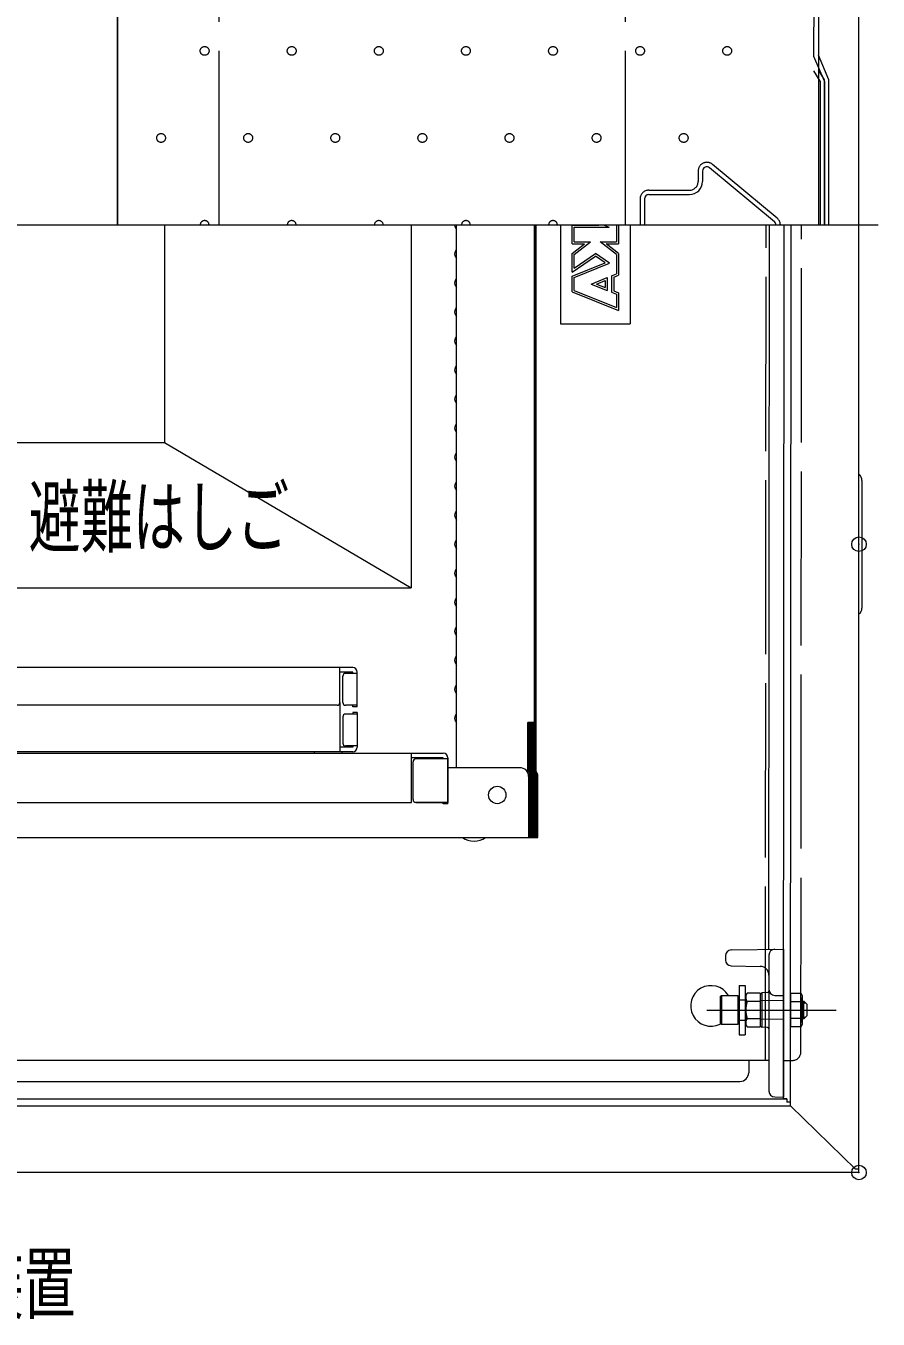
# Model space of a CAD drawing. Units: millimetres, scale not verified. Extents: x -2000 to 2000, y -1385 to 1385.
# Drawn here: x -1171.7 to -878.1, y 239.5 to 685.2 of the extents above; entities that cross this region are included whole.
import ezdxf
from ezdxf.enums import TextEntityAlignment as Align

# ---------------------------------------------------------------- set-up
doc = ezdxf.new("R2010")
doc.units = ezdxf.units.MM
doc.header["$LTSCALE"] = 10
doc.header["$PDMODE"] = 32
doc.header["$PDSIZE"] = 5
for name, pattern in [('DASHED2', [3, 2, -1]), ('DASHED3', [4, 3, -1]), ('LONG_DASHED1', [7, 6, -1])]:
    doc.linetypes.add(name, pattern=pattern)
for name, color, linetype, lineweight in [('0-2_0', 4, 'Continuous', 9), ('0-3_DEFPOINTS', 7, 'Continuous', 9), ('0-8_center', 5, 'Continuous', 9), ('0-C_CYA_M', 4, 'Continuous', 9), ('0-F_08文字', 2, 'Continuous', 9), ('1-1_HIDDEN', 3, 'LONG_DASHED1', 9), ('1-4_enbosu', 2, 'DASHED3', 9), ('1-9_GRE_SSD', 134, 'DASHED2', 9)]:
    doc.layers.add(name, color=color, linetype=linetype, lineweight=lineweight)
doc.styles.add('ＭＳ ゴシック', font='')
doc.styles.get('ＭＳ ゴシック').set_extended_font_data('MS Gothic')

msp = doc.modelspace()

# ---------------------------------------------------------------- linework, layer by layer
at = {"layer": '0-2_0'}
for p, q in [((-884.69, 291.24), (-884.69, 941.84)), ((-898.29, 916.54), (-898.69, 616.54)), ((-1140.09, 616.54), (-1140.09, 803.54)), ((-1140.09, 803.54), (-1140.09, 616.54)), ((-895.11, 666.54), (-898.69, 675.04)), ((-896.61, 666.54), (-898.69, 670.02)), ((-896.61, 616.54), (-896.61, 666.54)), ((-895.11, 616.54), (-895.11, 666.54)), ((-1023.73, 615.59), (-1023.33, 614.89)), ((-1023.29, 429.54), (-1023.29, 616.54)), ((-996.41, 445.14), (-996.41, 616.54)), ((-996.06, 616.54), (-996.06, 428.53)), ((-996.06, 427.85), (-996.06, 616.54)), ((-915.69, 366.95), (-915.49, 616.54)), ((-910.69, 315.44), (-910.49, 616.54)), ((-908.29, 314.24), (-908.09, 616.54)), ((-1023.73, 607.49), (-1023.33, 608.19)), ((-1023.73, 605.59), (-1023.33, 604.89)), ((-1023.73, 597.49), (-1023.33, 598.19)), ((-1023.73, 595.59), (-1023.33, 594.89)), ((-1023.73, 587.49), (-1023.33, 588.19)), ((-1023.73, 585.59), (-1023.33, 584.89)), ((-1023.73, 577.49), (-1023.33, 578.19)), ((-1023.73, 575.59), (-1023.33, 574.89)), ((-1023.73, 567.49), (-1023.33, 568.19)), ((-1023.73, 565.59), (-1023.33, 564.89)), ((-1023.73, 557.49), (-1023.33, 558.19)), ((-1023.73, 555.59), (-1023.33, 554.89)), ((-1023.73, 547.49), (-1023.33, 548.19)), ((-1023.73, 545.59), (-1023.33, 544.89)), ((-1023.73, 537.49), (-1023.33, 538.19)), ((-1023.73, 535.59), (-1023.33, 534.89)), ((-1023.73, 527.49), (-1023.33, 528.19)), ((-883.69, 528.54), (-883.69, 484.54)), ((-1023.73, 525.59), (-1023.33, 524.89)), ((-1023.73, 517.49), (-1023.33, 518.19)), ((-1023.73, 515.59), (-1023.33, 514.89)), ((-1023.73, 507.49), (-1023.33, 508.19)), ((-1023.73, 505.59), (-1023.33, 504.89)), ((-1023.73, 497.49), (-1023.33, 498.19)), ((-1023.73, 495.59), (-1023.33, 494.89)), ((-1023.73, 487.49), (-1023.33, 488.19)), ((-1023.73, 485.59), (-1023.33, 484.89)), ((-1023.73, 477.49), (-1023.33, 478.19)), ((-1023.73, 475.59), (-1023.33, 474.89)), ((-1023.73, 467.49), (-1023.33, 468.19)), ((-1059.09, 464.04), (-1244.99, 464.04)), ((-1063.49, 452.04), (-1063.49, 464.04)), ((-1023.73, 465.59), (-1023.33, 464.89)), ((-1059.09, 462.44), (-1063.49, 462.44)), ((-1062.49, 452.04), (-1062.49, 461.04)), ((-1057.49, 462.04), (-1061.49, 462.04)), ((-1059.09, 462.04), (-1059.09, 462.44)), ((-1057.49, 450.54), (-1057.49, 462.44)), ((-1023.73, 457.49), (-1023.33, 458.19)), ((-1023.73, 455.59), (-1023.33, 454.89)), ((-1064.49, 451.04), (-1244.99, 451.04)), ((-1063.49, 452.04), (-1063.49, 435.04)), ((-1057.49, 451.04), (-1061.49, 451.04)), ((-1059.09, 450.54), (-1059.09, 451.04)), ((-1057.49, 450.54), (-1059.09, 450.54)), ((-1062.49, 447.04), (-1062.49, 438.04)), ((-1057.49, 448.04), (-1061.49, 448.04)), ((-1059.09, 448.54), (-1059.09, 448.04)), ((-1057.49, 448.54), (-1059.09, 448.54)), ((-1057.49, 448.54), (-1057.49, 436.64)), ((-1023.73, 447.49), (-1023.33, 448.19)), ((-1023.73, 445.59), (-1023.33, 444.89)), ((-998.79, 427.85), (-998.79, 445.14)), ((-996.41, 445.14), (-998.79, 445.14)), ((-998.33, 427.85), (-998.33, 445.14)), ((-997.88, 427.85), (-997.88, 445.14)), ((-997.42, 427.85), (-997.42, 445.14)), ((-996.97, 427.85), (-996.97, 445.14)), ((-996.51, 427.85), (-996.51, 445.14)), ((-1057.49, 437.04), (-1061.49, 437.04)), ((-1059.09, 437.04), (-1059.09, 436.64)), ((-1459.89, 434.54), (-1027.89, 434.54)), ((-1059.09, 435.04), (-1244.99, 435.04)), ((-1072.24, 434.54), (-1072.24, 435.04)), ((-1072.24, 434.54), (-1062.74, 434.54)), ((-1059.09, 436.64), (-1063.49, 436.64)), ((-1062.74, 434.54), (-1062.74, 435.04)), ((-1038.79, 417.54), (-1038.79, 434.54)), ((-1027.89, 432.94), (-1038.79, 432.94)), ((-1026.29, 432.54), (-1037.29, 432.54)), ((-1027.89, 432.54), (-1027.89, 432.94)), ((-1026.29, 417.04), (-1026.29, 432.94)), ((-1026.29, 432.94), (-1026.29, 432.54)), ((-1026.29, 432.54), (-1026.29, 417.54)), ((-1038.29, 418.54), (-1038.29, 431.54)), ((-1001.49, 429.54), (-1026.29, 429.54)), ((-998.49, 426.54), (-998.49, 405.54)), ((-998.03, 405.54), (-998.03, 426.54)), ((-997.58, 405.54), (-997.58, 426.54)), ((-997.12, 405.54), (-997.12, 426.54)), ((-996.67, 405.54), (-996.67, 426.54)), ((-996.21, 405.54), (-996.21, 426.54)), ((-995.76, 405.54), (-995.76, 426.54)), ((-995.3, 405.54), (-995.3, 426.54)), ((-1455.99, 417.54), (-1038.79, 417.54)), ((-1027.89, 417.04), (-1027.89, 417.54)), ((-1026.29, 417.04), (-1027.89, 417.04)), ((-1459.89, 405.54), (-998.49, 405.54)), ((-998.49, 405.54), (-998.03, 405.54)), ((-998.03, 405.54), (-997.58, 405.54)), ((-997.58, 405.54), (-997.12, 405.54)), ((-997.12, 405.54), (-996.67, 405.54)), ((-996.67, 405.54), (-996.21, 405.54)), ((-996.21, 405.54), (-995.76, 405.54)), ((-995.76, 405.54), (-995.3, 405.54)), ((-928.72, 366.73), (-910.69, 367.04)), ((-910.69, 367.04), (-910.69, 316.04)), ((-930.69, 365.04), (-930.69, 363.04)), ((-928.69, 361.27), (-918.69, 361.09)), ((-915.69, 364.99), (-915.69, 358.04)), ((-915.69, 358.04), (-915.69, 318.04)), ((-925.94, 354.54), (-925.94, 337.54)), ((-925.94, 354.54), (-923.94, 354.54)), ((-923.94, 354.54), (-923.94, 337.54)), ((-932.44, 350.81), (-932.04, 351.04)), ((-932.44, 341.27), (-932.44, 350.81)), ((-932.04, 351.04), (-926.44, 351.04)), ((-932.04, 351.04), (-932.04, 341.04)), ((-926.44, 351.04), (-926.44, 341.04)), ((-926.19, 349.04), (-925.94, 349.04)), ((-923.94, 349.04), (-923.69, 349.04)), ((-923.24, 351.81), (-923.69, 351.04)), ((-923.69, 351.04), (-923.69, 341.04)), ((-923.69, 349.04), (-923.69, 343.04)), ((-918.69, 351.81), (-923.24, 351.81)), ((-918.69, 348.93), (-923.24, 348.93)), ((-918.69, 351.49), (-918.19, 352)), ((-918.69, 351.81), (-918.69, 340.27)), ((-918.69, 351.49), (-918.69, 340.59)), ((-918.69, 351.49), (-918.69, 340.59)), ((-916.18, 352.03), (-918.19, 352)), ((-918.19, 352), (-918.19, 340.08)), ((-918.19, 352), (-918.19, 340.08)), ((-913.69, 351.09), (-910.69, 351.04)), ((-908.29, 351.81), (-904.68, 351.81)), ((-908.29, 351.81), (-908.29, 340.27)), ((-908.29, 348.93), (-904.68, 348.93)), ((-904.68, 351.81), (-904.24, 351.04)), ((-904.24, 351.04), (-904.24, 341.04)), ((-904.24, 349.04), (-903.64, 349.04)), ((-904.24, 349.04), (-904.24, 343.04)), ((-904.24, 348.54), (-903.14, 348.54)), ((-903.64, 349.04), (-902.64, 348.04)), ((-903.64, 343.04), (-903.64, 349.04)), ((-902.64, 348.04), (-902.64, 344.04)), ((-923.24, 343.15), (-918.69, 343.15)), ((-904.68, 343.15), (-908.29, 343.15)), ((-904.24, 343.54), (-903.14, 343.54)), ((-903.64, 343.04), (-902.64, 344.04)), ((-932.04, 341.04), (-932.44, 341.27)), ((-926.44, 341.04), (-932.04, 341.04)), ((-925.94, 343.04), (-926.19, 343.04)), ((-923.94, 343.04), (-923.69, 343.04)), ((-923.69, 341.04), (-923.24, 340.27)), ((-923.24, 340.27), (-918.69, 340.27)), ((-918.69, 340.59), (-918.19, 340.08)), ((-916.18, 340.05), (-918.19, 340.08)), ((-904.68, 340.27), (-908.29, 340.27)), ((-904.24, 341.04), (-904.68, 340.27)), ((-903.64, 343.04), (-904.24, 343.04)), ((-925.94, 337.54), (-923.94, 337.54)), ((-915.69, 328.64), (-1180.72, 328.64)), ((-922.69, 328.64), (-922.69, 324.44)), ((-1330.42, 321.44), (-925.69, 321.44)), ((-1513.89, 313.04), (-908.29, 313.04)), ((-1512.69, 315.44), (-909.49, 315.44)), ((-913.69, 316.09), (-910.69, 316.04)), ((-909.49, 315.44), (-910.69, 315.44)), ((-909.49, 315.44), (-909.49, 314.24)), ((-908.29, 314.24), (-909.49, 314.24)), ((-908.29, 313.04), (-908.29, 314.24)), ((-908.29, 313.04), (-908.29, 314.24)), ((-885.89, 291.24), (-908.29, 313.04)), ((-885.89, 291.24), (-908.29, 313.04)), ((-884.69, 290.04), (-1537.49, 290.04)), ((-884.69, 291.24), (-885.89, 291.24))]:
    msp.add_line(p, q, dxfattribs=at)
at = {"layer": '0-2_0', "linetype": 'LONG_DASHED1'}
for p, q in [((-910.69, 349.15), (-918.69, 349.29)), ((-910.69, 342.93), (-918.69, 342.79))]:
    msp.add_line(p, q, dxfattribs=at)
at = {"layer": '0-2_0'}
for points in [[(-1026.29, 417.54), (-1037.29, 417.54), (-1026.29, 417.54)], [(-884.69, 290.04), (-884.69, 291.24), (-885.89, 291.24)]]:
    msp.add_lwpolyline(points, dxfattribs=at)
msp.add_circle((-1009.29, 420.14), 3, dxfattribs=at)
for centre, radius, start, end in [((-1022.09, 616.54), 1.9, 180, 210.0683), ((-1023.59, 614.74), 0.3, 0, 30.0682), ((-1022.09, 606.54), 1.9, 149.9317, 180), ((-1022.09, 606.54), 1.9, 180, 210.0683), ((-1023.59, 608.34), 0.3, 329.9318, 0), ((-1023.59, 604.74), 0.3, 0, 30.0682), ((-1022.09, 596.54), 1.9, 149.9317, 180), ((-1023.59, 598.34), 0.3, 329.9318, 0), ((-1022.09, 596.54), 1.9, 180, 210.0683), ((-1023.59, 594.74), 0.3, 0, 30.0682), ((-1023.59, 588.34), 0.3, 329.9318, 0), ((-1022.09, 586.54), 1.9, 149.9317, 180), ((-1022.09, 586.54), 1.9, 180, 210.0683), ((-1023.59, 584.74), 0.3, 0, 30.0682), ((-1022.09, 576.54), 1.9, 149.9317, 180), ((-1022.09, 576.54), 1.9, 180, 210.0683), ((-1023.59, 578.34), 0.3, 329.9318, 0), ((-1023.59, 574.74), 0.3, 0, 30.0682), ((-1022.09, 566.54), 1.9, 149.9317, 180), ((-1022.09, 566.54), 1.9, 180, 210.0683), ((-1023.59, 568.34), 0.3, 329.9318, 0), ((-1023.59, 564.74), 0.3, 0, 30.0682), ((-1022.09, 556.54), 1.9, 149.9317, 180), ((-1023.59, 558.34), 0.3, 329.9318, 0), ((-1022.09, 556.54), 1.9, 180, 210.0683), ((-1023.59, 554.74), 0.3, 0, 30.0682), ((-1023.59, 548.34), 0.3, 329.9318, 0), ((-1022.09, 546.54), 1.9, 149.9317, 180), ((-1022.09, 546.54), 1.9, 180, 210.0683), ((-1023.59, 544.74), 0.3, 0, 30.0682), ((-1022.09, 536.54), 1.9, 149.9317, 180), ((-1022.09, 536.54), 1.9, 180, 210.0683), ((-1023.59, 538.34), 0.3, 329.9318, 0), ((-1023.59, 534.74), 0.3, 0, 30.0682), ((-886.69, 528.54), 3, 0, 42.835), ((-1022.09, 526.54), 1.9, 149.9317, 180), ((-1022.09, 526.54), 1.9, 180, 210.0683), ((-1023.59, 528.34), 0.3, 329.9318, 0), ((-1023.59, 524.74), 0.3, 0, 30.0682), ((-1022.09, 516.54), 1.9, 149.9317, 180), ((-1023.59, 518.34), 0.3, 329.9318, 0), ((-1022.09, 516.54), 1.9, 180, 210.0683), ((-1023.59, 514.74), 0.3, 0, 30.0682), ((-1023.59, 508.34), 0.3, 329.9318, 0), ((-1022.09, 506.54), 1.9, 149.9317, 180), ((-1022.09, 506.54), 1.9, 180, 210.0683), ((-1023.59, 504.74), 0.3, 0, 30.0682), ((-1022.09, 496.54), 1.9, 149.9317, 180), ((-1022.09, 496.54), 1.9, 180, 210.0683), ((-1023.59, 498.34), 0.3, 329.9318, 0), ((-1023.59, 494.74), 0.3, 0, 30.0682), ((-1022.09, 486.54), 1.9, 149.9317, 180), ((-1022.09, 486.54), 1.9, 180, 210.0683), ((-1023.59, 488.34), 0.3, 329.9318, 0), ((-1023.59, 484.74), 0.3, 0, 30.0682), ((-886.69, 484.54), 3, 317.1683, 0), ((-1022.09, 476.54), 1.9, 149.9317, 180), ((-1023.59, 478.34), 0.3, 329.9318, 0), ((-1022.09, 476.54), 1.9, 180, 210.0683), ((-1023.59, 474.74), 0.3, 0, 30.0682), ((-1023.59, 468.34), 0.3, 329.9318, 0), ((-1059.09, 462.44), 1.6, 0, 90), ((-1022.09, 466.54), 1.9, 149.9317, 180), ((-1022.09, 466.54), 1.9, 180, 210.0683), ((-1023.59, 464.74), 0.3, 0, 30.0682), ((-1061.49, 461.04), 1, 90, 180), ((-1022.09, 456.54), 1.9, 149.9317, 180), ((-1022.09, 456.54), 1.9, 180, 210.0683), ((-1023.59, 458.34), 0.3, 329.9318, 0), ((-1023.59, 454.74), 0.3, 0, 30.0682), ((-1064.49, 452.04), 1, 270, 0), ((-1061.49, 452.04), 1, 180, 270), ((-1061.49, 447.04), 1, 90, 180), ((-1022.09, 446.54), 1.9, 149.9317, 180), ((-1022.09, 446.54), 1.9, 180, 210.0683), ((-1023.59, 448.34), 0.3, 329.9318, 0), ((-1023.59, 444.74), 0.3, 0, 30.0682), ((-1061.49, 438.04), 1, 180, 270), ((-1059.09, 436.64), 1.6, 270, 0), ((-1037.29, 431.54), 1, 90, 180), ((-1027.89, 432.94), 1.6, 0, 90), ((-1001.49, 426.54), 3, 0, 90), ((-1001.03, 426.54), 3, 0, 41.5515), ((-1000.58, 426.54), 3, 0, 41.5515), ((-1000.12, 426.54), 3, 0, 41.5515), ((-999.67, 426.54), 3, 0, 41.5515), ((-999.21, 426.54), 3, 0, 41.5515), ((-998.76, 426.54), 3, 0, 41.5515), ((-998.3, 426.54), 3, 0, 41.5515), ((-1037.29, 418.54), 1, 180, 270), ((-1017.29, 410.95), 6.73, 233.5356, 306.4644), ((-928.69, 364.73), 2, 91, 180), ((-913.69, 364.99), 2, 91, 180), ((-928.69, 363.27), 2, 180, 269), ((-918.69, 358.04), 3, 0, 90), ((-935.69, 347.44), 7, 30.9497, 296.7058), ((-916.19, 352.53), 0.5, 271, 0), ((-913.69, 353.09), 2, 180, 269), ((-926.19, 349.29), 0.25, 180, 270), ((-921.13, 350.37), 2.56, 180, 214.3843), ((-914.13, 346.04), 9.55, 162.412, 197.588), ((-906.79, 350.37), 2.56, 325.6157, 0), ((-913.79, 346.04), 9.55, 342.4121, 17.5879), ((-921.13, 341.71), 2.56, 145.6157, 180), ((-906.79, 341.71), 2.56, 0, 34.3843), ((-926.19, 342.79), 0.25, 90, 180), ((-916.19, 339.55), 0.5, 360, 89), ((-925.69, 324.44), 3, 270, 0), ((-913.69, 318.09), 2, 180, 269)]:
    msp.add_arc(centre, radius, start, end, dxfattribs=at)
at = {"layer": '0-3_DEFPOINTS'}
for p in [(-884.69, 506.54), (-884.69, 290.04)]:
    msp.add_point(p, dxfattribs=at)
at = {"layer": '0-8_center'}
for p, q in [((-878.1, 616.54), (-1550.76, 616.54)), ((-1020.92, 616.54), (-1025.56, 616.54)), ((-1020.92, 616.54), (-1025.56, 616.54)), ((-937.06, 346.04), (-892.59, 346.04)), ((-936.64, 346.04), (-901.25, 346.04))]:
    msp.add_line(p, q, dxfattribs=at)
at = {"layer": '0-C_CYA_M'}
for p, q in [((-1123.89, 616.54), (-1123.89, 541.54)), ((-1038.89, 616.54), (-1038.89, 491.54)), ((-983.49, 610.04), (-983.49, 616.54)), ((-983.49, 616.54), (-974.32, 616.54)), ((-982.79, 610.74), (-982.79, 615.84)), ((-982.79, 615.84), (-970.72, 615.84)), ((-972.46, 616.54), (-970.72, 615.84)), ((-968.19, 616.54), (-968.19, 610.74)), ((-967.49, 616.54), (-967.49, 610.04)), ((-963.49, 616.54), (-963.49, 582.54)), ((-982.79, 606.39), (-977.12, 610.74)), ((-982.79, 610.74), (-977.12, 610.74)), ((-973.85, 610.74), (-968.19, 610.74)), ((-968.19, 606.39), (-973.85, 610.74)), ((-983.49, 606.74), (-979.19, 610.04)), ((-983.49, 610.04), (-979.19, 610.04)), ((-983.49, 600.24), (-983.49, 606.74)), ((-982.79, 601.66), (-975.49, 606.74)), ((-982.79, 601.66), (-982.79, 606.39)), ((-970.64, 603.34), (-975.49, 606.74)), ((-971.79, 610.04), (-967.49, 610.04)), ((-967.49, 606.74), (-971.79, 610.04)), ((-968.19, 606.39), (-968.19, 599.74)), ((-967.49, 606.74), (-967.49, 600.24)), ((-983.49, 600.24), (-975.49, 605.86)), ((-983.48, 598.9), (-972.11, 603.5)), ((-982.77, 598.43), (-970.64, 603.34)), ((-972.11, 603.5), (-975.49, 605.86)), ((-983.49, 593.51), (-983.49, 598.9)), ((-982.79, 593.98), (-982.79, 598.41)), ((-976.95, 596.2), (-971.39, 598.45)), ((-975.09, 596.2), (-972.09, 597.41)), ((-972.09, 597.41), (-972.09, 594.99)), ((-971.39, 598.45), (-971.39, 593.95)), ((-969.89, 599.06), (-968.19, 599.74)), ((-969.89, 599.06), (-969.89, 593.35)), ((-969.19, 598.58), (-967.49, 599.27)), ((-969.19, 598.58), (-969.19, 593.82)), ((-967.49, 600.24), (-967.49, 599.27)), ((-983.49, 593.51), (-967.49, 587.04)), ((-982.79, 593.98), (-968.19, 588.08)), ((-976.95, 596.2), (-971.39, 593.95)), ((-975.09, 596.2), (-972.09, 594.99)), ((-969.89, 593.35), (-968.19, 592.66)), ((-969.19, 593.82), (-967.49, 593.13)), ((-967.49, 593.13), (-967.49, 587.04)), ((-968.19, 592.66), (-968.19, 588.08)), ((-1313.89, 541.54), (-1123.89, 541.54)), ((-1123.89, 541.54), (-1038.89, 491.54)), ((-1452.57, 491.54), (-1038.89, 491.54))]:
    msp.add_line(p, q, dxfattribs=at)
msp.add_lwpolyline([(-987.49, 616.54), (-987.49, 582.54), (-963.49, 582.54)], dxfattribs=at)
at = {"layer": '1-1_HIDDEN'}
for p, q in [((-900.19, 674.63), (-899.79, 916.54)), ((-1105.09, 616.54), (-1105.09, 801.54)), ((-965.09, 616.54), (-965.09, 801.54)), ((-898.11, 666.13), (-900.19, 669.61)), ((-898.11, 666.13), (-898.11, 616.54)), ((-896.61, 666.13), (-896.61, 616.54)), ((-912.85, 618.85), (-935.17, 637.44)), ((-912.85, 618.85), (-935.17, 637.44)), ((-940.09, 635.14), (-940.09, 631.54)), ((-940.09, 635.14), (-940.09, 631.54)), ((-957.09, 628.54), (-943.09, 628.54)), ((-957.09, 628.54), (-943.09, 628.54)), ((-960.09, 625.54), (-960.09, 616.54)), ((-960.09, 625.54), (-960.09, 616.54)), ((-916.89, 328.64), (-916.69, 616.54)), ((-904.69, 331.64), (-904.49, 616.54)), ((-925.94, 349.54), (-923.94, 349.54)), ((-925.94, 342.54), (-923.94, 342.54)), ((-910.69, 328.64), (-907.69, 328.64))]:
    msp.add_line(p, q, dxfattribs=at)
for centre, start, end in [((-937.09, 635.14), 50.1944, 180), ((-937.09, 635.14), 50.1944, 180), ((-957.09, 625.54), 90, 180), ((-957.09, 625.54), 90, 180), ((-943.09, 631.54), 270, 0), ((-943.09, 631.54), 270, 0), ((-914.77, 616.54), 0, 50.1944), ((-914.77, 616.54), 0, 50.1944), ((-907.69, 331.64), 270, 0)]:
    msp.add_arc(centre, 3, start, end, dxfattribs=at)
at = {"layer": '1-4_enbosu', "linetype": 'Continuous'}
for p, q in [((-938.59, 635.14), (-938.59, 631.54)), ((-938.59, 635.14), (-938.59, 631.54)), ((-913.81, 617.69), (-936.13, 636.29)), ((-913.81, 617.69), (-936.13, 636.29)), ((-958.59, 625.54), (-958.59, 616.54)), ((-958.59, 625.54), (-958.59, 616.54)), ((-957.09, 627.04), (-943.09, 627.04)), ((-957.09, 627.04), (-943.09, 627.04))]:
    msp.add_line(p, q, dxfattribs=at)
at = {"layer": '1-4_enbosu'}
for centre in [(-1110.09, 676.54), (-1080.09, 676.54), (-1050.09, 676.54), (-1020.09, 676.54), (-990.09, 676.54), (-960.09, 676.54), (-930.09, 676.54), (-1125.09, 646.54), (-1095.09, 646.54), (-1065.09, 646.54), (-1035.09, 646.54), (-1005.09, 646.54), (-975.09, 646.54), (-945.09, 646.54)]:
    msp.add_circle(centre, 1.52, dxfattribs=at)
at = {"layer": '1-4_enbosu', "linetype": 'Continuous'}
for centre, radius, start, end in [((-937.09, 635.14), 1.5, 50.1944, 180), ((-937.09, 635.14), 1.5, 50.1944, 180), ((-943.09, 631.54), 4.5, 270, 0), ((-943.09, 631.54), 4.5, 270, 0), ((-957.09, 625.54), 1.5, 90, 180), ((-957.09, 625.54), 1.5, 90, 180), ((-914.77, 616.54), 1.5, 0, 50.1944), ((-914.77, 616.54), 1.5, 0, 50.1944)]:
    msp.add_arc(centre, radius, start, end, dxfattribs=at)
at = {"layer": '1-4_enbosu'}
for centre in [(-1110.09, 616.54), (-1080.09, 616.54), (-1050.09, 616.54), (-1020.09, 616.54), (-990.09, 616.54)]:
    msp.add_arc(centre, 1.52, 0, 180, dxfattribs=at)
at = {"layer": '1-9_GRE_SSD'}
msp.add_line((-896.61, 666.13), (-900.19, 674.63), dxfattribs=at)

# ---------------------------------------------------------------- texts
at = {"layer": '0-F_08文字', "style": 'ＭＳ ゴシック', "width": 0.65}
for s, p in [('避難はしご', (-1170.69, 499.85)), ('リンク装置', (-1244.21, 235.77))]:
    msp.add_text(s, height=20.23, dxfattribs=at).set_placement(p, align=Align.BOTTOM_LEFT)

doc.saveas('drawing.dxf')
